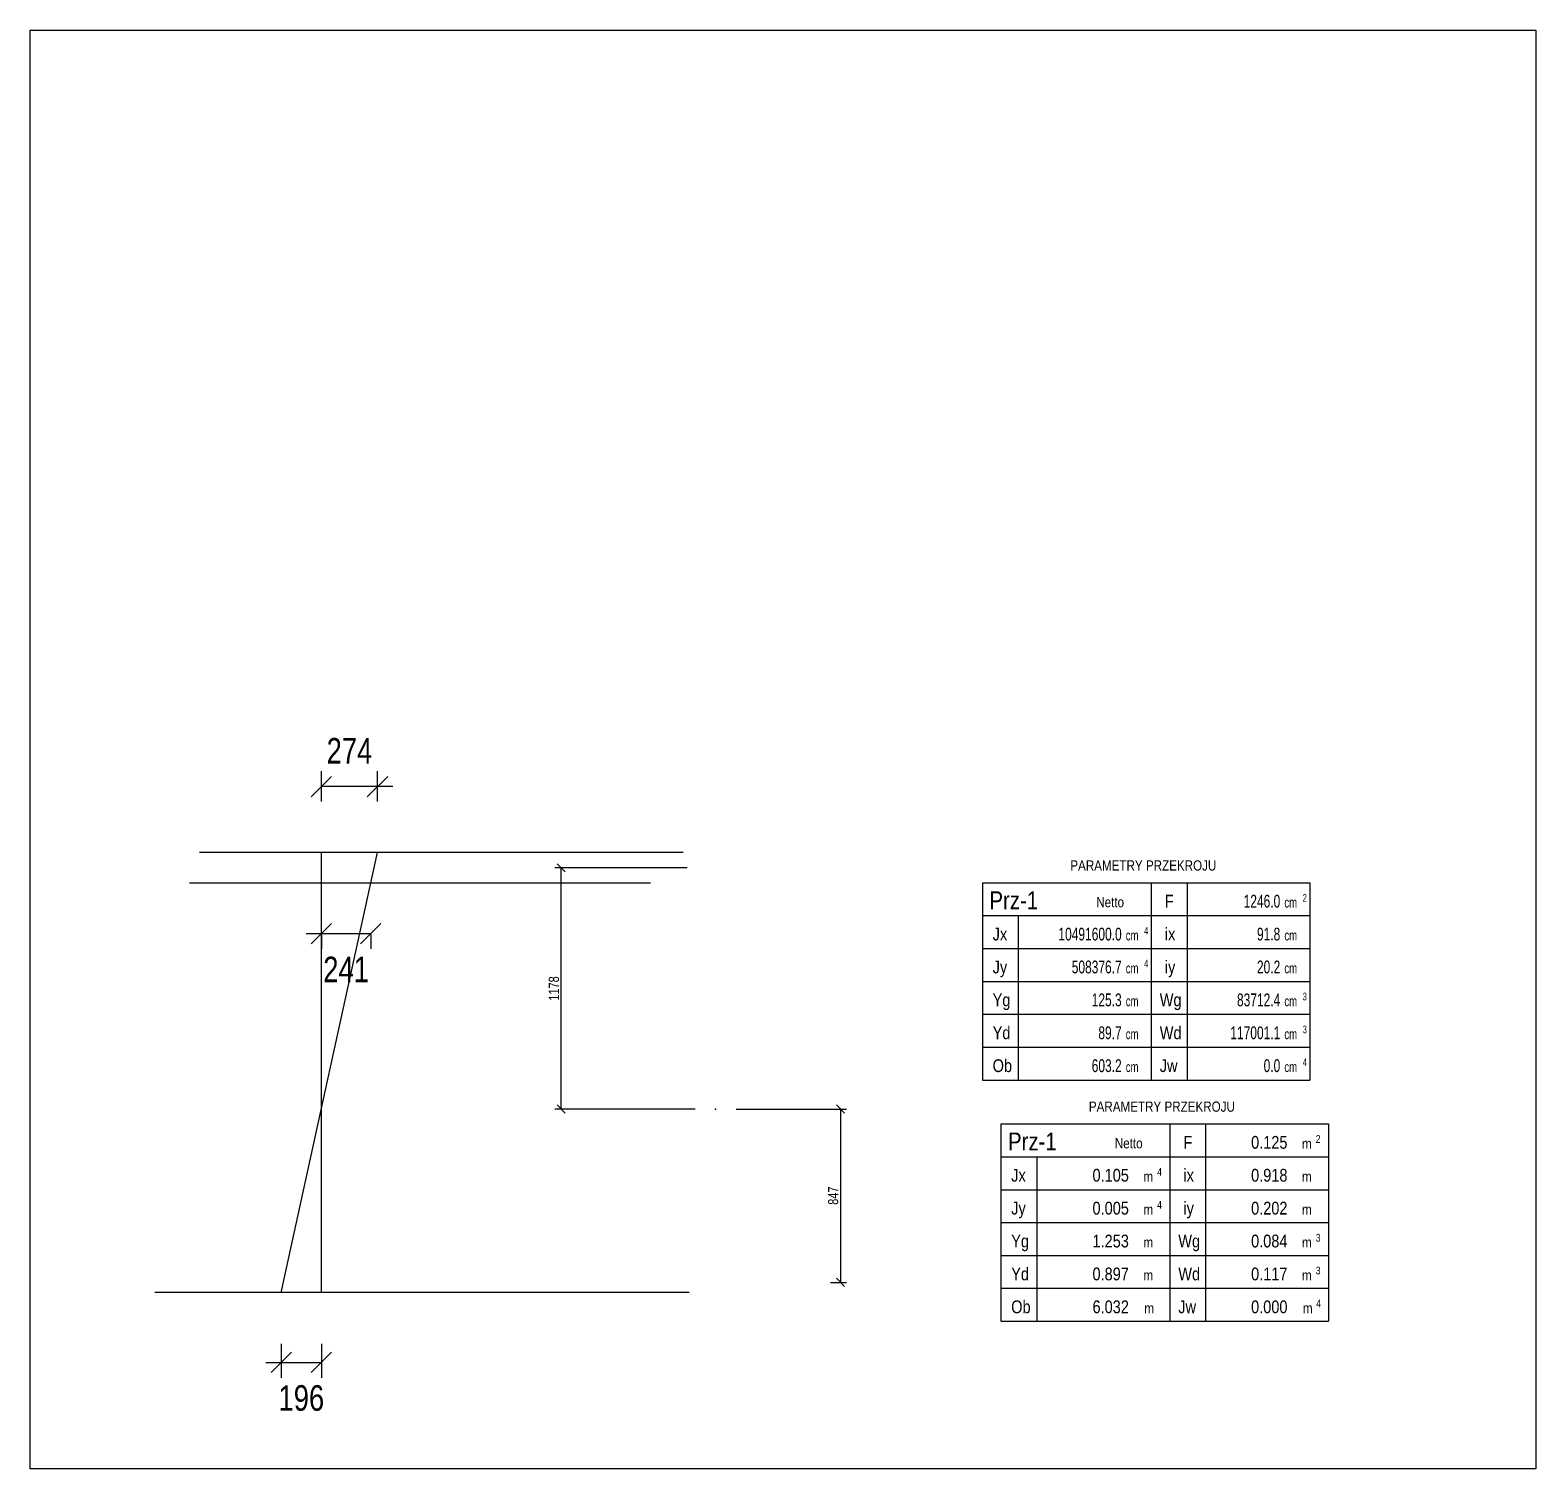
# Model space of a CAD drawing. Header units: millimetres. Extents: x -1069826 to 2704411, y -432732 to 412301.
# Drawn here: x 521735 to 529093, y -45622 to -38592 of the extents above; entities that cross this region are included whole.
import ezdxf
from ezdxf.enums import TextEntityAlignment as Align

# ---------------------------------------------------------------- set-up
doc = ezdxf.new("R2010")
doc.units = ezdxf.units.MM
doc.header["$LTSCALE"] = 1000
doc.header["$MEASUREMENT"] = 0
doc.layers.add('61_RZEDNE-T', color=7, linetype='Continuous')
doc.styles.add('CDMSTYLE', font='CDMSIMPL', dxfattribs={"width": 0.8, "bigfont": 'CDMBIGPL'})
doc.dimstyles.new('CDMOG-MM-20', dxfattribs={"dimscale": 20, "dimtxt": 2.5, "dimasz": 1, "dimexe": 1.5, "dimexo": 5, "dimgap": 0.5, "dimtad": 1, "dimdec": 0, "dimrnd": 1, "dimzin": 1, "dimdsep": 46, "dimtxsty": 'CDMSTYLE', "dimblk": 'OBLIQUE', "dimblk1": 'OBLIQUE', "dimblk2": 'OBLIQUE', "dimsah": 1, "dimtsz": 1, "dimcen": -2.5, "dimclrd": 9, "dimclre": 9, "dimclrt": 9, "dimadec": 0, "dimazin": 0, "dimtfac": 1, "dimtmove": 2, "dimatfit": 3, "dimldrblk": 'OBLIQUE', "dimfxl": 1, "dimtvp": 1, "dimtolj": 1, "dimtzin": 0, "dimarcsym": 0})
doc.dimstyles.new('CDMOG-MM-50', dxfattribs={"dimscale": 50, "dimtxt": 2.5, "dimasz": 1, "dimexe": 1.5, "dimexo": 5, "dimgap": 0.5, "dimtad": 1, "dimdec": 0, "dimrnd": 1, "dimzin": 1, "dimdsep": 46, "dimtxsty": 'CDMSTYLE', "dimblk1": 'OBLIQUE', "dimblk2": 'OBLIQUE', "dimsah": 1, "dimtsz": 1, "dimcen": -2.5, "dimdle": 1.5, "dimclrd": 9, "dimclre": 9, "dimclrt": 9, "dimadec": 0, "dimazin": 0, "dimtfac": 1, "dimtmove": 2, "dimatfit": 3, "dimldrblk": 'OBLIQUE', "dimfxl": 1, "dimtvp": 1, "dimtolj": 1, "dimtzin": 0, "dimarcsym": 0})

# ---------------------------------------------------------------- blocks, each defined once
blk = doc.blocks.new('OBGEO10A')
at = {"color": 2, "linetype": 'Continuous'}
for p, q in [((0, 0), (0, -6.43)), ((0, 0), (33, 0)), ((33, 0), (33, -6.43)), ((0, -6.43), (33, -6.43))]:
    blk.add_line(p, q, dxfattribs=at)
at = {"color": 1, "linetype": 'Continuous'}
for p, q in [((33, 0), (64, 0)), ((40, 0), (40, -38.57)), ((64, 0), (64, -38.57)), ((0, -6.43), (0, -38.57)), ((7, -6.43), (7, -38.57)), ((33, -6.43), (33, -38.57)), ((33, -6.43), (64, -6.43)), ((0, -12.86), (64, -12.86)), ((0, -19.29), (64, -19.29)), ((0, -25.71), (64, -25.71)), ((0, -32.14), (64, -32.14)), ((0, -38.57), (64, -38.57))]:
    blk.add_line(p, q, dxfattribs=at)
at = {"color": 1, "linetype": 'Continuous', "style": 'CDMSTYLE', "width": 0.85}
blk.add_text('PARAMETRY PRZEKROJU', height=2, dxfattribs=at).set_placement((31.45, 2.37), align=Align.CENTER)
at = {"color": 2, "linetype": 'Continuous', "style": 'CDMSTYLE', "width": 0.85}
for s, p in [('F', (35.66, -4.86)), ('Jx', (2, -11.29)), ('ix', (35.66, -11.29)), ('Jy', (2, -17.72)), ('iy', (35.66, -17.72)), ('Yg', (2, -24.15)), ('Wg', (34.66, -24.15)), ('Yd', (2, -30.58)), ('Wd', (34.66, -30.58)), ('Ob', (2, -37.01)), ('Jw', (34.66, -37.01))]:
    blk.add_text(s, height=2.5, dxfattribs=at).set_placement(p)
at = {"color": 1, "linetype": 'Continuous', "style": 'CDMSTYLE', "width": 0.7}
for s, height, p in [('2', 1.5, (62.61, -3.71)), ('cm', 2, (59.02, -4.86)), ('4', 1.5, (31.61, -10.14)), ('cm', 2, (28.02, -11.29)), ('cm', 2, (59.02, -11.29)), ('cm', 2, (28.02, -17.72)), ('4', 1.5, (31.61, -16.57)), ('cm', 2, (59.02, -17.72)), ('cm', 2, (28.02, -24.15)), ('cm', 2, (59.02, -24.15)), ('3', 1.5, (62.61, -23)), ('cm', 2, (28.02, -30.58)), ('cm', 2, (59.02, -30.58)), ('3', 1.5, (62.61, -29.42)), ('4', 1.5, (62.61, -35.85)), ('cm', 2, (28.02, -37.01)), ('cm', 2, (59.02, -37.01))]:
    blk.add_text(s, height=height, dxfattribs=at).set_placement(p)
at = {"color": 3, "linetype": 'Continuous', "style": 'CDMSTYLE', "width": 0.85}
blk.add_attdef('OZN', (1.38, -5.19), '', height=3.5, dxfattribs=at)
at = {"color": 1, "linetype": 'Continuous', "style": 'CDMSTYLE', "width": 0.85}
blk.add_attdef('OPIS', (22.25, -4.79), '', height=2, dxfattribs=at)
at = {"color": 1, "linetype": 'Continuous', "style": 'CDMSTYLE', "width": 0.7}
for tag, p in [('F', (58.22, -4.86)), ('JX', (27.22, -11.29)), ('IX', (58.22, -11.29)), ('JY', (27.22, -17.72)), ('IY', (58.22, -17.72)), ('YG', (27.22, -24.15)), ('WG', (58.22, -24.15)), ('YD', (27.22, -30.58)), ('WD', (58.22, -30.58)), ('OB', (27.22, -37.01)), ('JW', (58.22, -37.01))]:
    blk.add_attdef(tag, text='', height=2.5, dxfattribs=at).set_placement(p, align=Align.RIGHT)
blk = doc.blocks.new('OBGEO20A')
at = {"color": 2, "linetype": 'Continuous'}
for p, q in [((0, 0), (0, -6.43)), ((0, 0), (33, 0)), ((33, 0), (33, -6.43)), ((0, -6.43), (33, -6.43))]:
    blk.add_line(p, q, dxfattribs=at)
at = {"color": 1, "linetype": 'Continuous'}
for p, q in [((33, 0), (64, 0)), ((40, 0), (40, -38.57)), ((64, 0), (64, -38.57)), ((0, -6.43), (0, -38.57)), ((7, -6.43), (7, -38.57)), ((33, -6.43), (64, -6.43)), ((33, -6.43), (33, -38.57)), ((0, -12.86), (64, -12.86)), ((0, -19.29), (64, -19.29)), ((0, -25.71), (64, -25.71)), ((0, -32.14), (64, -32.14)), ((0, -38.57), (64, -38.57))]:
    blk.add_line(p, q, dxfattribs=at)
at = {"color": 1, "linetype": 'Continuous', "style": 'CDMSTYLE', "width": 0.85}
blk.add_text('PARAMETRY PRZEKROJU', height=2, dxfattribs=at).set_placement((31.45, 2.37), align=Align.CENTER)
at = {"color": 2, "linetype": 'Continuous', "style": 'CDMSTYLE', "width": 0.85}
for s, p in [('F', (35.66, -4.86)), ('Jx', (2, -11.29)), ('ix', (35.66, -11.29)), ('Jy', (2, -17.72)), ('iy', (35.66, -17.72)), ('Yg', (2, -24.15)), ('Wg', (34.66, -24.15)), ('Yd', (2, -30.58)), ('Wd', (34.66, -30.58)), ('Ob', (2, -37.01)), ('Jw', (34.66, -37.01))]:
    blk.add_text(s, height=2.5, dxfattribs=at).set_placement(p)
at = {"color": 1, "linetype": 'Continuous', "style": 'CDMSTYLE', "width": 0.85}
for s, height, p in [('2', 1.5, (61.52, -3.71)), ('m', 2, (58.84, -4.86)), ('4', 1.5, (30.52, -10.14)), ('m', 2, (27.84, -11.29)), ('m', 2, (58.84, -11.29)), ('m', 2, (27.84, -17.72)), ('4', 1.5, (30.52, -16.57)), ('m', 2, (58.84, -17.72)), ('m', 2, (27.84, -24.15)), ('m', 2, (58.84, -24.15)), ('3', 1.5, (61.52, -23)), ('m', 2, (27.84, -30.58)), ('m', 2, (58.84, -30.58)), ('3', 1.5, (61.52, -29.42)), ('4', 1.5, (61.61, -35.85)), ('m', 2, (28.02, -37.01)), ('m', 2, (59.02, -37.01))]:
    blk.add_text(s, height=height, dxfattribs=at).set_placement(p)
at = {"color": 3, "linetype": 'Continuous', "style": 'CDMSTYLE', "width": 0.85}
blk.add_attdef('OZN', (1.38, -5.19), '', height=3.5, dxfattribs=at)
at = {"color": 1, "linetype": 'Continuous', "style": 'CDMSTYLE', "width": 0.85}
blk.add_attdef('OPIS', (22.25, -4.79), '', height=2, dxfattribs=at)
for tag, p in [('F', (56, -4.86)), ('JX', (25, -11.29)), ('IX', (56, -11.29)), ('JY', (25, -17.72)), ('IY', (56, -17.72)), ('YG', (25, -24.15)), ('WG', (56, -24.15)), ('YD', (25, -30.58)), ('WD', (56, -30.58)), ('OB', (25, -37.01)), ('JW', (56, -37.01))]:
    blk.add_attdef(tag, text='', height=2.5, dxfattribs=at).set_placement(p, align=Align.RIGHT)
blk = doc.blocks.new('*D232')
at = {"color": 9, "linetype": 'ByBlock', "transparency": 16777216}
for p, q in [((524946.1, -33578.5), (524299.7, -33578.5)), ((524349.7, -33598.5), (524309.7, -33558.5)), ((524329.7, -34756.8), (524329.7, -33578.5)), ((524984.7, -34756.8), (524299.7, -34756.8)), ((524349.7, -34776.8), (524309.7, -34736.8))]:
    blk.add_line(p, q, dxfattribs=at)
at = {"layer": 'Defpoints', "color": 0, "linetype": 'ByBlock', "transparency": 16777216}
for p in [(524329.7, -33578.5), (525046.1, -33578.5), (525084.7, -34756.8)]:
    blk.add_point(p, dxfattribs=at)
at = {"color": 9, "linetype": 'ByBlock', "transparency": 16777216, "insert": (524294.7, -34167.6), "char_height": 50, "attachment_point": 5, "rotation": 90, "style": 'CDMSTYLE'}
blk.add_mtext('\\A1;1178', dxfattribs=at)
blk = doc.blocks.new('_OBLIQUE')
at = {"color": 0, "linetype": 'ByBlock'}
blk.add_line((-0.5, -0.5), (0.5, 0.5), dxfattribs=at)
blk = doc.blocks.new('*D233')
at = {"color": 9, "linetype": 'ByBlock', "transparency": 16777216}
for p, q in [((525184.7, -34756.8), (525724.8, -34756.8)), ((525714.8, -34776.8), (525674.8, -34736.8)), ((525694.8, -34756.8), (525694.8, -35603.5)), ((525646.1, -35603.5), (525724.8, -35603.5)), ((525714.8, -35623.5), (525674.8, -35583.5))]:
    blk.add_line(p, q, dxfattribs=at)
at = {"layer": 'Defpoints', "color": 0, "linetype": 'ByBlock', "transparency": 16777216}
for p in [(525084.7, -34756.8), (525546.1, -35603.5), (525694.8, -35603.5)]:
    blk.add_point(p, dxfattribs=at)
at = {"color": 9, "linetype": 'ByBlock', "transparency": 16777216, "insert": (525659.8, -35180.1), "char_height": 50, "attachment_point": 5, "rotation": 90, "style": 'CDMSTYLE'}
blk.add_mtext('\\A1;847', dxfattribs=at)
blk = doc.blocks.new('*D234')
at = {"color": 9, "linetype": 'ByBlock', "transparency": 16777216}
for p, q in [((522962.4, -45010.1), (522962.4, -45176)), ((523158.4, -45010.1), (523158.4, -45176)), ((522887.4, -45101), (523158.4, -45101)), ((522912.4, -45151), (523012.4, -45051)), ((523108.4, -45151), (523208.4, -45051))]:
    blk.add_line(p, q, dxfattribs=at)
at = {"layer": 'Defpoints', "color": 0, "linetype": 'ByBlock', "transparency": 16777216}
for p in [(522962.4, -44760.1), (523158.4, -44760.1), (523158.4, -45101)]:
    blk.add_point(p, dxfattribs=at)
at = {"color": 9, "linetype": 'ByBlock', "transparency": 16777216, "insert": (523060.4, -45276), "char_height": 125, "attachment_point": 5, "style": 'CDMSTYLE'}
blk.add_mtext('\\A1;196', dxfattribs=at)
blk = doc.blocks.new('*D235')
at = {"color": 9, "linetype": 'ByBlock', "transparency": 16777216}
for p, q in [((523158.4, -42360.1), (523158.4, -42213)), ((523432.4, -42360.1), (523432.4, -42213)), ((523108.4, -42338), (523208.4, -42238)), ((523507.4, -42288), (523158.4, -42288)), ((523382.4, -42338), (523482.4, -42238))]:
    blk.add_line(p, q, dxfattribs=at)
at = {"layer": 'Defpoints', "color": 0, "linetype": 'ByBlock', "transparency": 16777216}
for p in [(523158.4, -42288), (523158.4, -42610.1), (523432.4, -42610.1)]:
    blk.add_point(p, dxfattribs=at)
at = {"color": 9, "linetype": 'ByBlock', "transparency": 16777216, "insert": (523295.4, -42113), "char_height": 125, "attachment_point": 5, "style": 'CDMSTYLE'}
blk.add_mtext('\\A1;274', dxfattribs=at)
blk = doc.blocks.new('*D236')
at = {"color": 9, "linetype": 'ByBlock', "transparency": 16777216}
for p, q in [((523108.4, -43056.2), (523208.4, -42956.2)), ((523349.6, -43056.2), (523449.6, -42956.2)), ((523083.4, -43006.2), (523399.6, -43006.2)), ((523158.4, -43010.1), (523158.4, -43081.2)), ((523399.6, -43010.1), (523399.6, -43081.2))]:
    blk.add_line(p, q, dxfattribs=at)
at = {"layer": 'Defpoints', "color": 0, "linetype": 'ByBlock', "transparency": 16777216}
for p in [(523158.4, -42760.1), (523399.6, -42760.1), (523399.6, -43006.2)]:
    blk.add_point(p, dxfattribs=at)
at = {"color": 9, "linetype": 'ByBlock', "transparency": 16777216, "insert": (523279, -43181.2), "char_height": 125, "attachment_point": 5, "style": 'CDMSTYLE'}
blk.add_mtext('\\A1;241', dxfattribs=at)

msp = doc.modelspace()

# ---------------------------------------------------------------- linework, layer by layer
at = {"layer": '61_RZEDNE-T', "color": 9, "linetype": 'Continuous'}
for p, q in [((524926.1214, -42610.0811), (522562.3783, -42610.0811)), ((523158.4071, -44760.0811), (523158.4071, -42610.0811)), ((524766.1214, -42760.0811), (522513.5937, -42760.0811)), ((524956.1214, -44760.0811), (522345.0775, -44760.0811))]:
    msp.add_line(p, q, dxfattribs=at)
at = {"layer": '61_RZEDNE-T', "color": 4, "linetype": 'Continuous'}
msp.add_line((522962.4071, -44760.0811), (523432.4071, -42610.0811), dxfattribs=at)
msp.add_lwpolyline([(521734.9376, -45621.5967), (521734.9376, -38591.6008), (529093.2655, -38591.6008), (529093.2655, -45621.5967), (521734.9376, -45621.5967)], close=True, dxfattribs=at)
msp.add_point((525084.6623, -43863.3716), dxfattribs=at)
msp.add_point((525084.6623, -43863.3716), dxfattribs=at)

# ---------------------------------------------------------------- block references
at = {"layer": '61_RZEDNE-T', "color": 4, "linetype": 'Continuous', "xscale": 25, "yscale": 25, "zscale": 25}
for name, p, values in [('OBGEO10A', (526388.6251, -42757.4744), {'OZN': 'Prz-1', 'OPIS': 'Netto', 'F': '1246.0', 'JX': '10491600.0', 'JY': '508376.7', 'YG': '125.3', 'YD': '89.7', 'IX': '91.8', 'IY': '20.2', 'WG': '83712.4', 'WD': '117001.1', 'OB': '603.2', 'JW': '0.0'}), ('OBGEO20A', (526479.3636, -43935.8329), {'OZN': 'Prz-1', 'OPIS': 'Netto', 'F': '0.125', 'JX': '0.105', 'JY': '0.005', 'YG': '1.253', 'YD': '0.897', 'IX': '0.918', 'IY': '0.202', 'WG': '0.084', 'WD': '0.117', 'OB': '6.032', 'JW': '0.000'})]:
    msp.add_blockref(name, p, dxfattribs=at).add_auto_attribs(values)

# ---------------------------------------------------------------- dimensions: what is measured, and where the dimension line sits
at = {"layer": '61_RZEDNE-T', "color": 4, "linetype": 'Continuous'}
for base, p1, p2, picture, middle in [((523158.4071, -42287.9932), (523432.4071, -42610.0811), (523158.4071, -42610.0811), '*D235', (523295.4071, -42112.9932)), ((523399.6164, -43006.2445), (523158.4071, -42760.0811), (523399.6164, -42760.0811), '*D236', (523279.0118, -43181.2445)), ((523158.4071, -45101.0261), (522962.4071, -44760.0811), (523158.4071, -44760.0811), '*D234', (523060.4071, -45276.0261))]:
    dim = msp.add_linear_dim(base=base, p1=p1, p2=p2, dimstyle='CDMOG-MM-50', dxfattribs=at)
    dim.commit()
    dim.dimension.update_dxf_attribs({"geometry": picture, "text_midpoint": middle})
for base, p2, picture, middle in [((524329.719, -42685.0811), (525046.1214, -42685.0811), '*D232', (524294.719, -43274.2263)), ((525694.7896, -44710.0811), (525546.1214, -44710.0811), '*D233', (525659.7896, -44286.7263))]:
    dim = msp.add_linear_dim(base=base, p1=(525084.6623, -43863.3716), p2=p2, angle=90, dimstyle='CDMOG-MM-20', dxfattribs=at)
    dim.commit()
    dim.dimension.update_dxf_attribs({"geometry": picture, "text_midpoint": middle, "insert": (0, -9106.616)})

doc.saveas('drawing.dxf')
